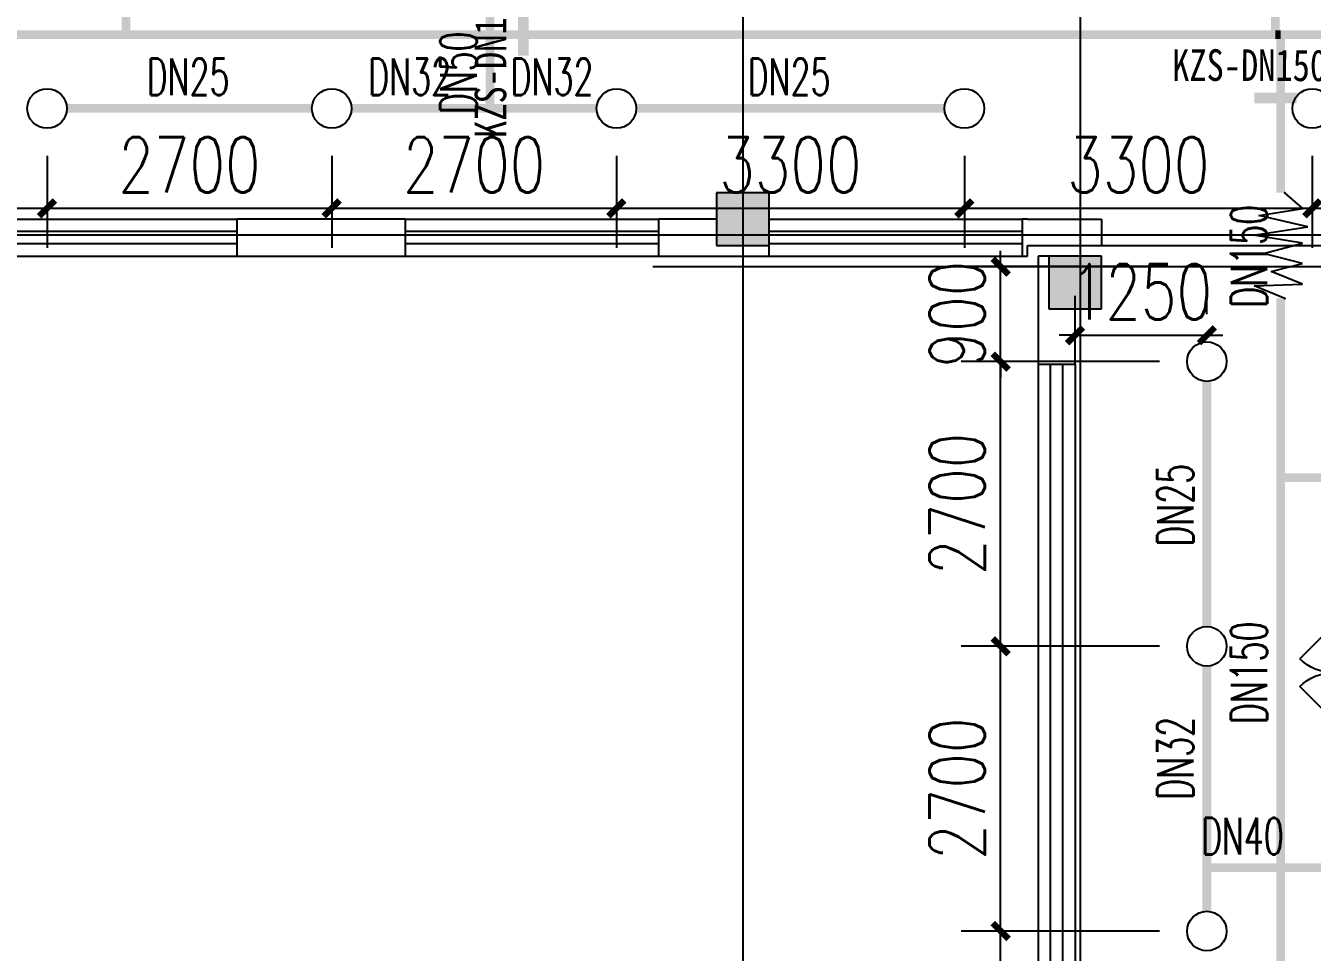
# Model space of a CAD drawing. Extents: x 0 to 2838408, y -923048 to 203859.
# Drawn here: x 2765960 to 2778163, y -627342 to -618557 of the extents above; entities that cross this region are included whole.
import ezdxf
from ezdxf.enums import TextEntityAlignment as Align

# ---------------------------------------------------------------- set-up
doc = ezdxf.new("R2010")
doc.units = 0
doc.header["$LTSCALE"] = 1000
for name, color, linetype in [('COLUMN', 9, 'Continuous'), ('DIM_喷淋', 3, 'Continuous'), ('DOOR_FIRE', 4, 'Continuous'), ('DOTE', 8, 'Continuous'), ('EQUIP_喷头', 7, 'Continuous'), ('fur', 253, 'Continuous'), ('PIPE-喷淋', 6, 'Continuous'), ('PUB_HATCH', 8, 'Continuous'), ('TEXT_喷淋', 7, 'Continuous'), ('TWT_DIM', 3, 'Continuous'), ('VALVE_喷淋', 7, 'Continuous'), ('WALL', 9, 'Continuous'), ('WINDOW', 4, 'Continuous'), ('XREF', 8, 'Continuous'), ('抗震支吊架', 2, 'Continuous')]:
    doc.layers.add(name, color=color, linetype=linetype)
doc.styles.add('_TCH_DIM_T3', font='SIMPLEX', dxfattribs={"width": 0.75, "bigfont": 'HZTXT'})
doc.styles.add('_TWT_PIPEDN', font='SIMPLEX', dxfattribs={"width": 0.8, "height": 2.3, "bigfont": 'HZTXT'})
doc.styles.add('kzcad', font='', dxfattribs={"width": 0.8})
doc.styles.get('kzcad').set_extended_font_data('SimSun')
doc.dimstyles.new('_TWT_ARCH&&150', dxfattribs={"dimtxt": 525, "dimasz": 150, "dimexe": 375, "dimexo": 450, "dimgap": 150, "dimtad": 1, "dimdec": 0, "dimzin": 0, "dimdsep": 46, "dimtxsty": '_TCH_DIM_T3', "dimblk": 'ARCHTICK', "dimcen": 0.09, "dimclrt": 7, "dimazin": 2, "dimtfac": 1, "dimtdec": 0, "dimtix": 1, "dimtmove": 2, "dimatfit": 3, "dimfxl": 1, "dimtolj": 1, "dimtzin": 0, "dimarcsym": 0})

# ---------------------------------------------------------------- blocks, each defined once
blk = doc.blocks.new('$WINLIB2D$00000001')
at = {"color": 0}
for points in [[(-0.5, 0.5), (-0.5, -0.5)], [(-0.5, 0.5), (0.5, 0.5)], [(0.5, -0.5), (0.5, 0.5)], [(0.5, 0.1667), (-0.5, 0.1667)], [(0.5, -0.1667), (-0.5, -0.1667)], [(-0.5, -0.5), (0.5, -0.5)]]:
    blk.add_lwpolyline(points, dxfattribs=at)
blk = doc.blocks.new('$DorLib2D$00000116')
at = {"color": 0}
for p, q in [((-0.5, 0), (-0.146, 0.354)), ((0.5, 0), (0.146, 0.354))]:
    blk.add_line(p, q, dxfattribs=at)
for centre, start, end in [((-0.5, 0), 0, 45), ((0.5, 0), 135, 180)]:
    blk.add_arc(centre, 0.5, start, end, dxfattribs=at)
blk = doc.blocks.new('$TCHSYS$WIN2D')
for p, q in [((-0.5, 0.5), (0.5, 0.5)), ((-0.5, 0.5), (-0.5, -0.5)), ((0.5, 0.5), (0.5, -0.5)), ((0.5, 0.1667), (-0.5, 0.1667)), ((0.5, -0.1667), (-0.5, -0.1667)), ((-0.5, -0.5), (0.5, -0.5))]:
    blk.add_line(p, q)
blk = doc.blocks.new('4F1')
at = {"layer": 'PUB_HATCH'}
for points in [[(2436966.7, -620141.3), (2436466.7, -620141.3), (2436466.7, -620641.3), (2436966.7, -620641.3)], [(2440116.7, -620741.3), (2439616.7, -620741.3), (2439616.7, -621241.3), (2440116.7, -621241.3)]]:
    blk.add_hatch(color=256, dxfattribs=at).paths.add_polyline_path(points)
at = {"layer": 'COLUMN'}
for p, q in [((2436966.7, -620141.3), (2436466.7, -620141.3)), ((2436466.7, -620141.3), (2436466.7, -620641.3)), ((2436966.7, -620641.3), (2436966.7, -620141.3)), ((2436466.7, -620641.3), (2436966.7, -620641.3)), ((2440116.7, -620741.3), (2439616.7, -620741.3)), ((2439616.7, -620741.3), (2439616.7, -621241.3)), ((2440116.7, -621241.3), (2440116.7, -620741.3)), ((2439616.7, -621241.3), (2440116.7, -621241.3))]:
    blk.add_line(p, q, dxfattribs=at)
at = {"layer": 'DOTE'}
for p, q in [((2436716.7, -606941.3), (2436716.7, -690141.3)), ((2439916.7, -606941.3), (2439916.7, -690141.3)), ((2453916.7, -620541.3), (2343216.7, -620541.3)), ((2435862.3, -620841.3), (2453916.7, -620841.3))]:
    blk.add_line(p, q, dxfattribs=at)
at = {"layer": 'fur'}
blk.add_line((2440116.7, -620641.3), (2451516.7, -620641.3), dxfattribs=at)
at = {"layer": 'WALL'}
for p, q in [((2433516.7, -620391.3), (2431916.7, -620391.3)), ((2431916.7, -620391.3), (2431916.7, -620741.3)), ((2433516.7, -620741.3), (2433516.7, -620391.3)), ((2436466.7, -620391.3), (2435916.7, -620391.3)), ((2435916.7, -620391.3), (2435916.7, -620741.3)), ((2439416.7, -620391.3), (2439366.7, -620391.3)), ((2439366.7, -620391.3), (2439366.7, -620741.3)), ((2439416.7, -620391.3), (2440116.7, -620391.3)), ((2440116.7, -620391.3), (2440116.7, -620641.3)), ((2436966.7, -620741.3), (2436966.7, -620641.3)), ((2439416.7, -620741.3), (2439416.7, -620641.3)), ((2439416.7, -620641.3), (2440116.7, -620641.3)), ((2431916.7, -620741.3), (2433516.7, -620741.3)), ((2435916.7, -620741.3), (2436716.7, -620741.3)), ((2436716.7, -620741.3), (2436966.7, -620741.3)), ((2439366.7, -620741.3), (2439416.7, -620741.3)), ((2439516.7, -620741.3), (2439516.7, -621766.3)), ((2439616.7, -620741.3), (2439516.7, -620741.3)), ((2439866.7, -621766.3), (2439866.7, -621241.3)), ((2439516.7, -621766.3), (2439866.7, -621766.3))]:
    blk.add_line(p, q, dxfattribs=at)
at = {"layer": 'DOOR_FIRE', "xscale": 900, "yscale": -900, "zscale": 200, "rotation": 269.9999999999926}
blk.add_blockref('$DorLib2D$00000116', (2442316.7, -624691.3), dxfattribs=at)
at = {"layer": 'WINDOW', "xscale": 2400, "yscale": -350, "zscale": 2400}
for p in [(2430716.7, -620566.3), (2434716.7, -620566.3), (2438166.7, -620566.3)]:
    blk.add_blockref('$WINLIB2D$00000001', p, dxfattribs=at)
at = {"layer": 'WINDOW', "xscale": 6000, "yscale": -350, "zscale": 6000, "rotation": 269.9999999978878}
blk.add_blockref('$TCHSYS$WIN2D', (2439691.7, -624766.3), dxfattribs=at)
blk = doc.blocks.new('_ArchTick')
at = {"color": 0, "linetype": 'ByBlock', "const_width": 0.4}
blk.add_lwpolyline([(-0.5, -0.5), (0.5, 0.5)], dxfattribs=at)
blk = doc.blocks.new('*D3199')
at = {"layer": 'Defpoints', "color": 0, "linetype": 'ByBlock', "transparency": 16777216}
for p in [(2777163, -621492), (2775913, -621741), (2777163, -621741)]:
    blk.add_point(p, dxfattribs=at)
at = {"layer": 'TWT_DIM', "color": 0, "linetype": 'ByBlock', "lineweight": -2, "transparency": 16777216}
for p, q in [((2775913, -621291), (2775913, -621117)), ((2777163, -621291), (2777163, -621117)), ((2775913, -621492), (2775763, -621492)), ((2775913, -621492), (2777163, -621492)), ((2777163, -621492), (2777313, -621492))]:
    blk.add_line(p, q, dxfattribs=at)
at = {"layer": 'TWT_DIM', "color": 0, "linetype": 'ByBlock', "lineweight": -2, "transparency": 16777216, "xscale": 150, "yscale": 150, "zscale": 150}
blk.add_blockref('_ArchTick', (2775913, -621492), dxfattribs=at)
at = {"layer": 'TWT_DIM', "color": 0, "linetype": 'ByBlock', "lineweight": -2, "transparency": 16777216, "xscale": 150, "yscale": 150, "zscale": 150, "rotation": 180}
blk.add_blockref('_ArchTick', (2777163, -621492), dxfattribs=at)
at = {"layer": 'TWT_DIM', "color": 7, "linetype": 'ByBlock', "transparency": 16777216, "insert": (2776538, -621079), "char_height": 525, "attachment_point": 5, "style": '_TCH_DIM_T3'}
blk.add_mtext('\\A1;1250', dxfattribs=at)
blk = doc.blocks.new('*D3217')
at = {"layer": 'Defpoints', "color": 0, "linetype": 'ByBlock', "transparency": 16777216}
for p in [(2775207, -627141), (2777163, -627141), (2777163, -629841)]:
    blk.add_point(p, dxfattribs=at)
at = {"layer": 'DIM_喷淋', "color": 0, "linetype": 'ByBlock', "lineweight": -2, "transparency": 16777216}
for p, q in [((2776713, -627141), (2774832, -627141)), ((2775207, -629841), (2775207, -627141)), ((2776713, -629841), (2774832, -629841))]:
    blk.add_line(p, q, dxfattribs=at)
at = {"layer": 'DIM_喷淋', "color": 0, "linetype": 'ByBlock', "lineweight": -2, "transparency": 16777216, "xscale": 150, "yscale": 150, "zscale": 150}
for p, rotation in [((2775207, -627141), 90), ((2775207, -629841), 270)]:
    blk.add_blockref('_ArchTick', p, dxfattribs=dict(at, rotation=rotation))
at = {"layer": 'DIM_喷淋', "color": 7, "linetype": 'ByBlock', "transparency": 16777216, "insert": (2774795, -628491), "char_height": 525, "attachment_point": 5, "rotation": 90, "style": '_TCH_DIM_T3'}
blk.add_mtext('\\A1;2700', dxfattribs=at)
blk = doc.blocks.new('*D3218')
at = {"layer": 'Defpoints', "color": 0, "linetype": 'ByBlock', "transparency": 16777216}
for p in [(2775207, -624441), (2777163, -624441), (2777163, -627141)]:
    blk.add_point(p, dxfattribs=at)
at = {"layer": 'DIM_喷淋', "color": 0, "linetype": 'ByBlock', "lineweight": -2, "transparency": 16777216}
for p, q in [((2776713, -624441), (2774832, -624441)), ((2775207, -627141), (2775207, -624441)), ((2776713, -627141), (2774832, -627141))]:
    blk.add_line(p, q, dxfattribs=at)
at = {"layer": 'DIM_喷淋', "color": 0, "linetype": 'ByBlock', "lineweight": -2, "transparency": 16777216, "xscale": 150, "yscale": 150, "zscale": 150}
for p, rotation in [((2775207, -624441), 90), ((2775207, -627141), 270)]:
    blk.add_blockref('_ArchTick', p, dxfattribs=dict(at, rotation=rotation))
at = {"layer": 'DIM_喷淋', "color": 7, "linetype": 'ByBlock', "transparency": 16777216, "insert": (2774795, -625791), "char_height": 525, "attachment_point": 5, "rotation": 90, "style": '_TCH_DIM_T3'}
blk.add_mtext('\\A1;2700', dxfattribs=at)
blk = doc.blocks.new('*D3219')
at = {"layer": 'Defpoints', "color": 0, "linetype": 'ByBlock', "transparency": 16777216}
for p in [(2775207, -621741), (2777163, -621741), (2777163, -624441)]:
    blk.add_point(p, dxfattribs=at)
at = {"layer": 'DIM_喷淋', "color": 0, "linetype": 'ByBlock', "lineweight": -2, "transparency": 16777216}
for p, q in [((2776713, -621741), (2774832, -621741)), ((2775207, -624441), (2775207, -621741)), ((2776713, -624441), (2774832, -624441))]:
    blk.add_line(p, q, dxfattribs=at)
at = {"layer": 'DIM_喷淋', "color": 0, "linetype": 'ByBlock', "lineweight": -2, "transparency": 16777216, "xscale": 150, "yscale": 150, "zscale": 150}
for p, rotation in [((2775207, -621741), 90), ((2775207, -624441), 270)]:
    blk.add_blockref('_ArchTick', p, dxfattribs=dict(at, rotation=rotation))
at = {"layer": 'DIM_喷淋', "color": 7, "linetype": 'ByBlock', "transparency": 16777216, "insert": (2774795, -623091), "char_height": 525, "attachment_point": 5, "rotation": 90, "style": '_TCH_DIM_T3'}
blk.add_mtext('\\A1;2700', dxfattribs=at)
blk = doc.blocks.new('*D3220')
at = {"layer": 'Defpoints', "color": 0, "linetype": 'ByBlock', "transparency": 16777216}
for p in [(2775207, -620841), (2777163, -620841), (2777163, -621741)]:
    blk.add_point(p, dxfattribs=at)
at = {"layer": 'DIM_喷淋', "color": 0, "linetype": 'ByBlock', "lineweight": -2, "transparency": 16777216}
for p, q in [((2775207, -620841), (2775207, -620691)), ((2776713, -620841), (2774832, -620841)), ((2775207, -621741), (2775207, -620841)), ((2776713, -621741), (2774832, -621741)), ((2775207, -621741), (2775207, -621891))]:
    blk.add_line(p, q, dxfattribs=at)
at = {"layer": 'DIM_喷淋', "color": 0, "linetype": 'ByBlock', "lineweight": -2, "transparency": 16777216, "xscale": 150, "yscale": 150, "zscale": 150}
for p, rotation in [((2775207, -620841), 270), ((2775207, -621741), 90)]:
    blk.add_blockref('_ArchTick', p, dxfattribs=dict(at, rotation=rotation))
at = {"layer": 'DIM_喷淋', "color": 7, "linetype": 'ByBlock', "transparency": 16777216, "insert": (2774795, -621291), "char_height": 525, "attachment_point": 5, "rotation": 90, "style": '_TCH_DIM_T3'}
blk.add_mtext('\\A1;900', dxfattribs=at)
blk = doc.blocks.new('*D3233')
at = {"layer": 'Defpoints', "color": 0, "linetype": 'ByBlock', "transparency": 16777216}
for p in [(2778163, -619341), (2781363, -619341), (2781363, -620288)]:
    blk.add_point(p, dxfattribs=at)
at = {"layer": 'DIM_喷淋', "color": 0, "linetype": 'ByBlock', "lineweight": -2, "transparency": 16777216}
for p, q in [((2778163, -619791), (2778163, -620663)), ((2781363, -619791), (2781363, -620663)), ((2778163, -620288), (2781363, -620288))]:
    blk.add_line(p, q, dxfattribs=at)
at = {"layer": 'DIM_喷淋', "color": 0, "linetype": 'ByBlock', "lineweight": -2, "transparency": 16777216, "xscale": 150, "yscale": 150, "zscale": 150, "rotation": 180}
blk.add_blockref('_ArchTick', (2778163, -620288), dxfattribs=at)
at = {"layer": 'DIM_喷淋', "color": 0, "linetype": 'ByBlock', "lineweight": -2, "transparency": 16777216, "xscale": 150, "yscale": 150, "zscale": 150}
blk.add_blockref('_ArchTick', (2781363, -620288), dxfattribs=at)
at = {"layer": 'DIM_喷淋', "color": 7, "linetype": 'ByBlock', "transparency": 16777216, "insert": (2779763, -619875), "char_height": 525, "attachment_point": 5, "style": '_TCH_DIM_T3'}
blk.add_mtext('\\A1;3200', dxfattribs=at)
blk = doc.blocks.new('*D3234')
at = {"layer": 'Defpoints', "color": 0, "linetype": 'ByBlock', "transparency": 16777216}
for p in [(2774863, -619341), (2778163, -619341), (2778163, -620288)]:
    blk.add_point(p, dxfattribs=at)
at = {"layer": 'DIM_喷淋', "color": 0, "linetype": 'ByBlock', "lineweight": -2, "transparency": 16777216}
for p, q in [((2774863, -619791), (2774863, -620663)), ((2778163, -619791), (2778163, -620663)), ((2774863, -620288), (2778163, -620288))]:
    blk.add_line(p, q, dxfattribs=at)
at = {"layer": 'DIM_喷淋', "color": 0, "linetype": 'ByBlock', "lineweight": -2, "transparency": 16777216, "xscale": 150, "yscale": 150, "zscale": 150, "rotation": 180}
blk.add_blockref('_ArchTick', (2774863, -620288), dxfattribs=at)
at = {"layer": 'DIM_喷淋', "color": 0, "linetype": 'ByBlock', "lineweight": -2, "transparency": 16777216, "xscale": 150, "yscale": 150, "zscale": 150}
blk.add_blockref('_ArchTick', (2778163, -620288), dxfattribs=at)
at = {"layer": 'DIM_喷淋', "color": 7, "linetype": 'ByBlock', "transparency": 16777216, "insert": (2776513, -619875), "char_height": 525, "attachment_point": 5, "style": '_TCH_DIM_T3'}
blk.add_mtext('\\A1;3300', dxfattribs=at)
blk = doc.blocks.new('*D3235')
at = {"layer": 'Defpoints', "color": 0, "linetype": 'ByBlock', "transparency": 16777216}
for p in [(2771563, -619341), (2774863, -619341), (2774863, -620288)]:
    blk.add_point(p, dxfattribs=at)
at = {"layer": 'DIM_喷淋', "color": 0, "linetype": 'ByBlock', "lineweight": -2, "transparency": 16777216}
for p, q in [((2771563, -619791), (2771563, -620663)), ((2774863, -619791), (2774863, -620663)), ((2771563, -620288), (2774863, -620288))]:
    blk.add_line(p, q, dxfattribs=at)
at = {"layer": 'DIM_喷淋', "color": 0, "linetype": 'ByBlock', "lineweight": -2, "transparency": 16777216, "xscale": 150, "yscale": 150, "zscale": 150, "rotation": 180}
blk.add_blockref('_ArchTick', (2771563, -620288), dxfattribs=at)
at = {"layer": 'DIM_喷淋', "color": 0, "linetype": 'ByBlock', "lineweight": -2, "transparency": 16777216, "xscale": 150, "yscale": 150, "zscale": 150}
blk.add_blockref('_ArchTick', (2774863, -620288), dxfattribs=at)
at = {"layer": 'DIM_喷淋', "color": 7, "linetype": 'ByBlock', "transparency": 16777216, "insert": (2773213, -619875), "char_height": 525, "attachment_point": 5, "style": '_TCH_DIM_T3'}
blk.add_mtext('\\A1;3300', dxfattribs=at)
blk = doc.blocks.new('*D3236')
at = {"layer": 'Defpoints', "color": 0, "linetype": 'ByBlock', "transparency": 16777216}
for p in [(2768863, -619341), (2771563, -619341), (2771563, -620288)]:
    blk.add_point(p, dxfattribs=at)
at = {"layer": 'DIM_喷淋', "color": 0, "linetype": 'ByBlock', "lineweight": -2, "transparency": 16777216}
for p, q in [((2768863, -619791), (2768863, -620663)), ((2771563, -619791), (2771563, -620663)), ((2768863, -620288), (2771563, -620288))]:
    blk.add_line(p, q, dxfattribs=at)
at = {"layer": 'DIM_喷淋', "color": 0, "linetype": 'ByBlock', "lineweight": -2, "transparency": 16777216, "xscale": 150, "yscale": 150, "zscale": 150, "rotation": 180}
blk.add_blockref('_ArchTick', (2768863, -620288), dxfattribs=at)
at = {"layer": 'DIM_喷淋', "color": 0, "linetype": 'ByBlock', "lineweight": -2, "transparency": 16777216, "xscale": 150, "yscale": 150, "zscale": 150}
blk.add_blockref('_ArchTick', (2771563, -620288), dxfattribs=at)
at = {"layer": 'DIM_喷淋', "color": 7, "linetype": 'ByBlock', "transparency": 16777216, "insert": (2770213, -619875), "char_height": 525, "attachment_point": 5, "style": '_TCH_DIM_T3'}
blk.add_mtext('\\A1;2700', dxfattribs=at)
blk = doc.blocks.new('*D3237')
at = {"layer": 'Defpoints', "color": 0, "linetype": 'ByBlock', "transparency": 16777216}
for p in [(2766163, -619341), (2768863, -619341), (2768863, -620288)]:
    blk.add_point(p, dxfattribs=at)
at = {"layer": 'DIM_喷淋', "color": 0, "linetype": 'ByBlock', "lineweight": -2, "transparency": 16777216}
for p, q in [((2766163, -619791), (2766163, -620663)), ((2768863, -619791), (2768863, -620663)), ((2766163, -620288), (2768863, -620288))]:
    blk.add_line(p, q, dxfattribs=at)
at = {"layer": 'DIM_喷淋', "color": 0, "linetype": 'ByBlock', "lineweight": -2, "transparency": 16777216, "xscale": 150, "yscale": 150, "zscale": 150, "rotation": 180}
blk.add_blockref('_ArchTick', (2766163, -620288), dxfattribs=at)
at = {"layer": 'DIM_喷淋', "color": 0, "linetype": 'ByBlock', "lineweight": -2, "transparency": 16777216, "xscale": 150, "yscale": 150, "zscale": 150}
blk.add_blockref('_ArchTick', (2768863, -620288), dxfattribs=at)
at = {"layer": 'DIM_喷淋', "color": 7, "linetype": 'ByBlock', "transparency": 16777216, "insert": (2767513, -619875), "char_height": 525, "attachment_point": 5, "style": '_TCH_DIM_T3'}
blk.add_mtext('\\A1;2700', dxfattribs=at)
blk = doc.blocks.new('*D3238')
at = {"layer": 'Defpoints', "color": 0, "linetype": 'ByBlock', "transparency": 16777216}
for p in [(2763563, -619341), (2766163, -619341), (2766163, -620288)]:
    blk.add_point(p, dxfattribs=at)
at = {"layer": 'DIM_喷淋', "color": 0, "linetype": 'ByBlock', "lineweight": -2, "transparency": 16777216}
for p, q in [((2763563, -619791), (2763563, -620663)), ((2766163, -619791), (2766163, -620663)), ((2763563, -620288), (2766163, -620288))]:
    blk.add_line(p, q, dxfattribs=at)
at = {"layer": 'DIM_喷淋', "color": 0, "linetype": 'ByBlock', "lineweight": -2, "transparency": 16777216, "xscale": 150, "yscale": 150, "zscale": 150, "rotation": 180}
blk.add_blockref('_ArchTick', (2763563, -620288), dxfattribs=at)
at = {"layer": 'DIM_喷淋', "color": 0, "linetype": 'ByBlock', "lineweight": -2, "transparency": 16777216, "xscale": 150, "yscale": 150, "zscale": 150}
blk.add_blockref('_ArchTick', (2766163, -620288), dxfattribs=at)
at = {"layer": 'DIM_喷淋', "color": 7, "linetype": 'ByBlock', "transparency": 16777216, "insert": (2764863, -619875), "char_height": 525, "attachment_point": 5, "style": '_TCH_DIM_T3'}
blk.add_mtext('\\A1;2600', dxfattribs=at)
blk = doc.blocks.new('$TwtSys$00000125')
blk.add_circle((0, 0, 0), 1)
blk = doc.blocks.new('$VALVE$00000546')
for p, q in [((-371, -30.1), (-282.4, 187.1)), ((-282.4, 187.1), (-270.9, -152.6)), ((17, -152.6), (72.4, 191.4)), ((72.4, 191.4), (130.7, -191.4)), ((-127, -152.6), (-54.9, 120.6)), ((-54.9, 120.6), (17, -152.6)), ((130.7, -191.4), (210.8, 153.8)), ((210.8, 153.8), (260.6, -155.7)), ((-270.9, -152.6), (-182.7, 65.5)), ((-182.7, 65.5), (-127, -152.6)), ((260.6, -155.7), (371, -30.1))]:
    blk.add_line(p, q)
for p in [(-371, -30.1), (371, -30.1)]:
    blk.add_point(p)

msp = doc.modelspace()

# ---------------------------------------------------------------- linework, layer by layer
at = {"layer": 'PIPE-喷淋', "linetype": 'ByBlock', "ltscale": 1.5, "const_width": 82.5}
for points in [[(2770364.9, -616591.3), (2770364.9, -618641.3)], [(2766912.5, -616841.3), (2766912.5, -618641.3)], [(2777812.5, -616841.3), (2777812.5, -618641.3)], [(2762612.5, -618641.3), (2766912.5, -618641.3)], [(2766912.5, -618641.3), (2770364.9, -618641.3)], [(2770364.9, -618641.3), (2777812.5, -618641.3)], [(2770364.9, -618641.3), (2770364.9, -619341.3)], [(2777812.5, -618641.3), (2777862.5, -618641.3)], [(2777862.5, -618641.3), (2782112.5, -618641.3)], [(2777862.5, -618641.3), (2777862.5, -620140.5)], [(2766350, -619341.3), (2768675, -619341.3)], [(2769050, -619341.3), (2770364.9, -619341.3)], [(2770364.9, -619341.3), (2771375, -619341.3)], [(2774675, -619341.3), (2771750, -619341.3)], [(2777862.5, -621142.1), (2777862.5, -622841.3)], [(2777162.5, -624253.8), (2777162.5, -621928.8)], [(2777862.5, -622841.3), (2777862.5, -626541.3)], [(2779662.5, -622841.3), (2777862.5, -622841.3)], [(2777162.5, -626541.3), (2777162.5, -624628.8)], [(2777162.5, -626953.8), (2777162.5, -626541.3)], [(2777862.5, -626541.3), (2777162.5, -626541.3)], [(2777862.5, -626541.3), (2777862.5, -630691.3)], [(2779662.5, -626541.3), (2777862.5, -626541.3)]]:
    msp.add_lwpolyline(points, dxfattribs=at)
at = {"layer": '抗震支吊架', "color": 4, "const_width": 100}
for points in [[(2770679.2, -618841.3), (2770679.2, -618441.3)], [(2777613, -619241.3), (2778013, -619241.3)]]:
    msp.add_lwpolyline(points, dxfattribs=at)

# ---------------------------------------------------------------- block references
at = {"layer": 'EQUIP_喷头', "linetype": 'ByBlock', "xscale": 187.5, "yscale": 187.5, "zscale": 187.5}
for p in [(2766162.5, -619341.3), (2768862.5, -619341.3), (2771562.5, -619341.3), (2774862.5, -619341.3), (2778162.5, -619341.3), (2777162.5, -621741.3), (2777162.5, -624441.3), (2777162.5, -627141.3)]:
    msp.add_blockref('$TwtSys$00000125', p, dxfattribs=at)
at = {"layer": 'VALVE_喷淋', "linetype": 'ByBlock', "xscale": 1.35, "yscale": 1.35, "zscale": 1.35, "rotation": 90}
msp.add_blockref('$VALVE$00000546', (2777862.5, -620641.3), dxfattribs=at)
at = {"layer": 'XREF'}
msp.add_blockref('4F1', (336045.8, 0), dxfattribs=at)

# ---------------------------------------------------------------- texts
at = {"layer": 'TEXT_喷淋', "color": 251, "linetype": 'ByBlock', "style": '_TWT_PIPEDN', "width": 0.64}
for s, rotation, p in [('DN50', 90, (2770237.4, -619396.1)), ('DN25', 359.99997, (2772807.7, -619213.8)), ('DN25', 90, (2777035, -623496.1)), ('DN32', 90, (2777035, -625896.1)), ('DN40', 360, (2777107.7, -626413.8))]:
    msp.add_text(s, height=345, rotation=rotation, dxfattribs=at).set_placement(p)
for s, p in [('DN25', (2767107.7, -619213.8)), ('DN32', (2769208.9, -619213.8)), ('DN32', (2770558.9, -619213.8))]:
    msp.add_text(s, height=345, dxfattribs=at).set_placement(p)
at = {"layer": 'TEXT_喷淋', "linetype": 'ByBlock', "style": '_TWT_PIPEDN', "width": 0.64}
for p in [(2777735, -621230.2), (2777735, -625180.2)]:
    msp.add_text('DN150', height=345, rotation=90, dxfattribs=at).set_placement(p)
at = {"layer": '抗震支吊架', "color": 4, "style": 'kzcad', "width": 0.8}
for rotation, p in [(89.88539, (2770519.2, -618641.3)), (359.88539, (2777813, -619081.3))]:
    msp.add_text('KZS-DN150-TL', height=300, rotation=rotation, dxfattribs=at).set_placement(p, align=Align.CENTER)

# ---------------------------------------------------------------- dimensions: what is measured, and where the dimension line sits
at = {"layer": 'DIM_喷淋', "linetype": 'ByBlock'}
for p1, p2, distance, picture, middle in [((2763562.5, -619341.3), (2766162.5, -619341.3), -946.6, '*D3238', (2764862.5, -619875.4)), ((2766162.5, -619341.3), (2768862.5, -619341.3), -946.6, '*D3237', (2767512.5, -619875.4)), ((2768862.5, -619341.3), (2771562.5, -619341.3), -946.6, '*D3236', (2770212.5, -619875.4)), ((2771562.5, -619341.3), (2774862.5, -619341.3), -946.6, '*D3235', (2773212.5, -619875.4)), ((2774862.5, -619341.3), (2778162.5, -619341.3), -946.6, '*D3234', (2776512.5, -619875.4)), ((2778162.5, -619341.3), (2781362.5, -619341.3), -946.6, '*D3233', (2779762.5, -619875.4)), ((2777162.5, -621741.3), (2777162.5, -620841.3), 1955.2, '*D3220', (2774794.9, -621291.3)), ((2777162.5, -624441.3), (2777162.5, -621741.3), 1955.2, '*D3219', (2774794.9, -623091.3)), ((2777162.5, -627141.3), (2777162.5, -624441.3), 1955.2, '*D3218', (2774794.9, -625791.3)), ((2777162.5, -629841.3), (2777162.5, -627141.3), 1955.2, '*D3217', (2774794.9, -628491.3))]:
    dim = msp.add_aligned_dim(p1=p1, p2=p2, distance=distance, dimstyle='_TWT_ARCH&&150', dxfattribs=at)
    dim.commit()
    dim.dimension.update_dxf_attribs({"geometry": picture, "text_midpoint": middle})
at = {"layer": 'TWT_DIM', "linetype": 'ByBlock'}
dim = msp.add_aligned_dim(p1=(2775912.5, -621741.3), p2=(2777162.5, -621741.3), distance=249.5, dimstyle='_TWT_ARCH&&150', dxfattribs=at)
dim.commit()
dim.dimension.update_dxf_attribs({"geometry": '*D3199', "text_midpoint": (2776537.5, -621079.3)})

doc.saveas('drawing.dxf')
